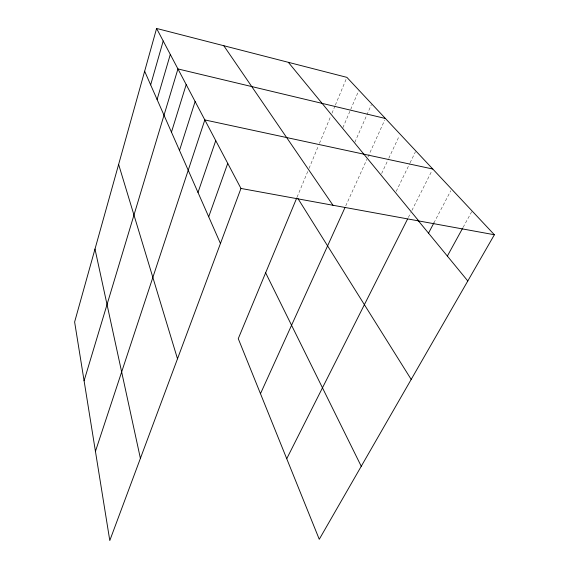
<?xml version="1.0" encoding="UTF-8"?>
<svg xmlns="http://www.w3.org/2000/svg" width="569" height="569" viewBox="0 0 569 569"><rect width="100%" height="100%" fill="white"/><g stroke="black" fill="none" stroke-linecap="round" stroke-linejoin="round"><path stroke-width="0.43" stroke-dasharray="2.85 2.13" d="M297.082 197.173L308.049 170.778M309.059 168.36L318.448 145.771M319.451 143.352L330.632 116.46M331.99 113.203L335.034 105.87M335.376 105.059L346.208 78.991M342.887 127.691L358.57 91.012M354.843 142.25L371.386 104.675M345.753 205.893L366.877 159.37M367.965 156.966L384.708 120.095M381.621 173.545L388.407 159.071M388.783 158.267L399.346 135.756M396.223 191.326L409.687 163.616M410.071 162.819L415.455 151.738M408.336 217.507L410.726 212.77M411.913 210.416L431.992 170.586M433.891 222.941L450.812 190.715M463.138 227.308L471.673 211.753"/><path stroke-width="0.85" d="M156.596 28.45L74.624 321.983L109.789 540.55L240.964 188.446L156.596 28.45L346.891 77.363L494.376 234.755L319.266 539.298L238.262 338.655L296.741 197.991M150.657 84.881L163.203 40.989M157.094 99.511L170.302 54.446M84.084 380.782L177.941 68.941L385.433 118.494M171.461 132.157L186.191 84.582M179.505 150.444L195.124 101.524M95.443 451.359L204.833 119.931L432.781 169.021M198.005 192.471L215.751 140.643M208.702 216.782L227.742 163.374M260.481 393.705L345.02 207.507M286.733 458.721L407.539 219.086M428.521 233.162L433.891 222.941M447.355 256.078L462.711 228.084M240.964 188.446L494.376 234.755M288.341 62.313L418.734 220.928M417.859 220.182L467.803 280.972M223.795 45.719L332.979 205.26M297.992 198.624L411.195 379.423M265.638 272.807L361.244 466.288M144.647 71.225L220.452 243.496M118.629 164.413L177.5 358.804M94.995 249.037L140.401 458.379"/></g></svg>
